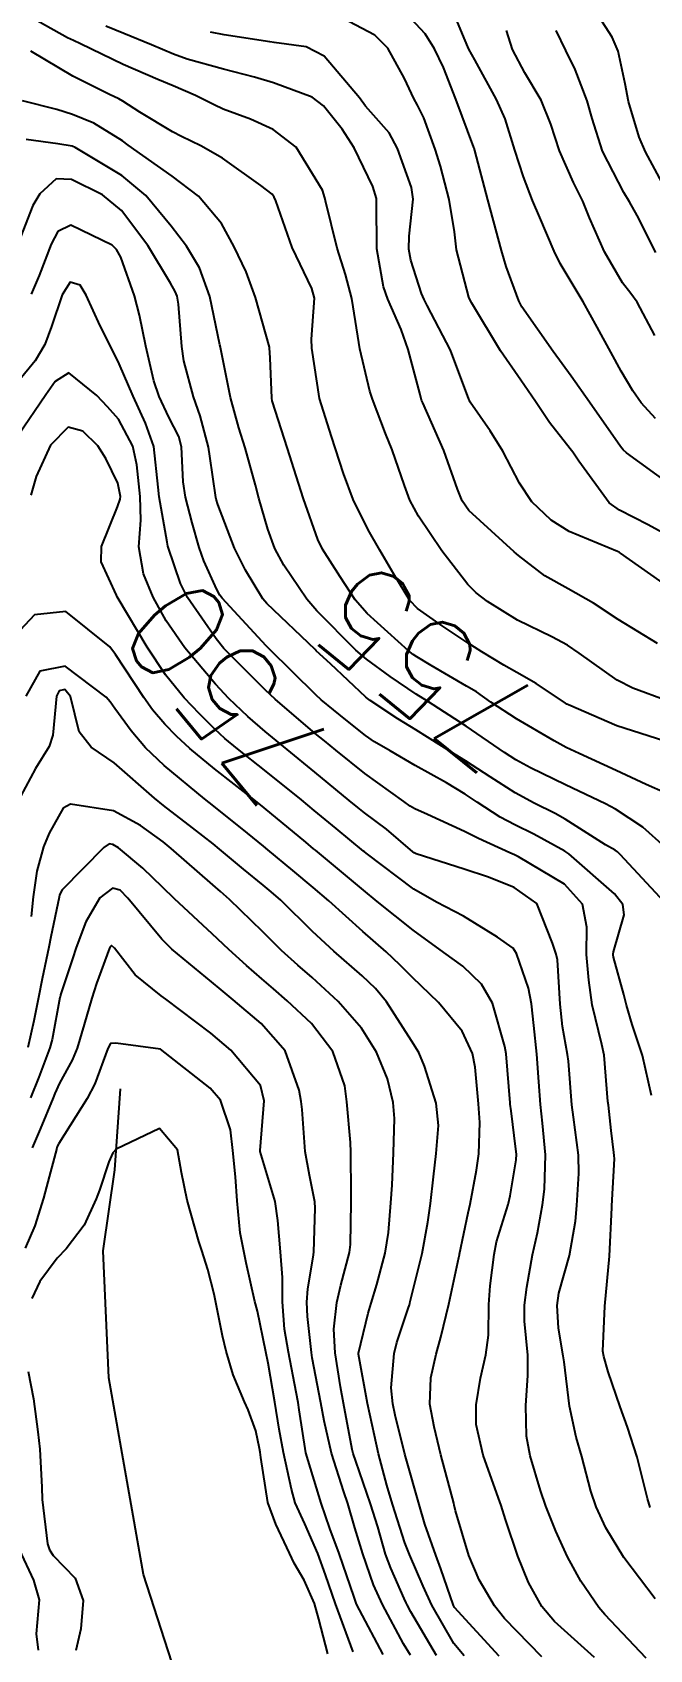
# Model space of a CAD drawing. Header units: metres. Extents: x 318500 to 325275, y 7408834 to 7428799.
# Drawn here: x 323153.6 to 323178.2, y 7421461.1 to 7421525.5 of the extents above; entities that cross this region are included whole.
import ezdxf
from ezdxf.enums import TextEntityAlignment as Align

# ---------------------------------------------------------------- set-up
doc = ezdxf.new("R2010")
doc.units = ezdxf.units.M
doc.header["$MEASUREMENT"] = 0
for name, color, linetype in [('Cotas', 45, 'Continuous'), ('Curvas de Nivel 1m', 11, 'Continuous'), ('Curvas de Nivel 5m', 15, 'Continuous'), ('Hidrografia', 140, 'Continuous'), ('Vias Primárias', 230, 'Continuous')]:
    doc.layers.add(name, color=color, linetype=linetype)
doc.styles.add('Style-STANDARD', font='STANDARD.shx')

msp = doc.modelspace()

# ---------------------------------------------------------------- linework, layer by layer
at = {"layer": 'Curvas de Nivel 1m', "flags": 128}
for points, elevation in [([(323178.981, 7421507.507), (323177.245, 7421508.776), (323177.118, 7421508.895), (323177.002, 7421509.029), (323175.771, 7421510.792), (323175.036, 7421511.835), (323174.327, 7421512.811), (323173.076, 7421514.592), (323172.952, 7421514.832), (323172.457, 7421516.203), (323172.27, 7421516.842), (323171.951, 7421518.014), (323171.726, 7421518.851), (323171.204, 7421520.815), (323171.191, 7421520.86), (323171.184, 7421520.883), (323171.161, 7421520.939), (323170.45, 7421522.867), (323169.949, 7421524.122), (323169.596, 7421524.876), (323169.219, 7421525.469), (323167.897, 7421526.9)], 762), ([(323178.399, 7421510.138), (323177.827, 7421510.768), (323177.494, 7421511.24), (323177.039, 7421512.026), (323176.62, 7421512.784), (323176.072, 7421513.783), (323175.514, 7421514.796), (323175.087, 7421515.524), (323174.606, 7421516.318), (323174.359, 7421516.811), (323173.793, 7421518.147), (323173.501, 7421518.824), (323173.144, 7421519.773), (323172.802, 7421520.835), (323172.41, 7421522.079), (323172.073, 7421522.847), (323171.204, 7421524.428), (323170.968, 7421524.862), (323170.78, 7421525.301), (323170.122, 7421526.871)], 763), ([(323178.871, 7421498.888), (323177.504, 7421499.398), (323176.879, 7421499.715), (323175.36, 7421500.795), (323174.895, 7421501.115), (323174.271, 7421501.437), (323172.909, 7421502.103), (323171.704, 7421502.848), (323171.261, 7421503.192), (323170.927, 7421503.534), (323169.888, 7421504.871), (323168.961, 7421506.257), (323168.616, 7421506.885), (323168.399, 7421507.468), (323167.906, 7421508.896), (323167.647, 7421509.541), (323167.123, 7421510.908), (323167.025, 7421511.234), (323166.623, 7421512.916), (323166.547, 7421513.428), (323166.304, 7421514.922), (323166.046, 7421515.882), (323165.717, 7421516.931), (323165.249, 7421518.818), (323165.224, 7421518.939), (323165.134, 7421519.238), (323164.084, 7421520.951), (323163.167, 7421521.663), (323162.271, 7421522.073), (323161.175, 7421522.472), (323160.816, 7421522.635), (323160.07, 7421523.007), (323159.186, 7421523.391), (323158.573, 7421523.642), (323157.198, 7421524.245), (323155.487, 7421525.066), (323155.212, 7421525.201), (323154.978, 7421525.309), (323153.228, 7421526.296)], 758), ([(323179.044, 7421518.839), (323177.999, 7421520.767), (323177.745, 7421521.351), (323177.324, 7421522.778), (323177.19, 7421523.47), (323176.913, 7421524.783), (323176.673, 7421525.331), (323175.73, 7421526.795)], 766), ([(323178.479, 7421501.174), (323176.91, 7421502.128), (323175.925, 7421502.79), (323174.928, 7421503.358), (323173.992, 7421503.871), (323172.939, 7421504.681), (323172.861, 7421504.753), (323172.768, 7421504.833), (323170.964, 7421506.48), (323170.695, 7421506.863), (323170.514, 7421507.328), (323169.964, 7421508.87), (323169.132, 7421510.766), (323169.085, 7421510.879), (323169.023, 7421511.101), (323168.548, 7421512.888), (323168.272, 7421513.682), (323167.743, 7421514.9), (323167.568, 7421515.386), (323167.294, 7421516.907), (323167.291, 7421518.744), (323167.28, 7421518.908), (323167.137, 7421519.381), (323166.403, 7421520.921), (323165.913, 7421521.674), (323165.177, 7421522.606), (323164.726, 7421522.945), (323163.188, 7421523.514), (323162.425, 7421523.738), (323161.196, 7421524.055), (323159.749, 7421524.464), (323159.205, 7421524.662), (323158.326, 7421525.029), (323157.217, 7421525.482), (323156.498, 7421525.773)], 759), ([(323178.957, 7421505.442), (323178.111, 7421505.912), (323176.967, 7421506.49), (323176.55, 7421506.784), (323175.351, 7421508.44), (323175.106, 7421508.799), (323175.001, 7421508.933), (323174.183, 7421509.983), (323173.625, 7421510.821), (323173.033, 7421511.67), (323172.232, 7421512.842), (323171.078, 7421514.74), (323171.012, 7421514.861), (323170.964, 7421514.978), (323170.473, 7421516.866), (323170.395, 7421517.583), (323170.186, 7421518.869), (323169.83, 7421520.193), (323169.617, 7421520.875), (323169.172, 7421522.115), (323168.921, 7421522.627), (323168.775, 7421522.886), (323168.397, 7421523.687), (323167.742, 7421524.902), (323167.218, 7421525.42), (323166.187, 7421525.964)], 761), ([(323178.375, 7421513.445), (323177.668, 7421514.771), (323177.424, 7421515.116), (323177.088, 7421515.554), (323176.366, 7421516.787), (323175.773, 7421518.14), (323175.504, 7421518.796), (323175.141, 7421519.542), (323174.579, 7421520.809), (323174.232, 7421521.875), (323173.848, 7421522.82), (323173.196, 7421523.917), (323172.706, 7421524.838), (323172.463, 7421525.6)], 764), ([(323178.848, 7421497.261), (323178.112, 7421497.5), (323176.857, 7421497.899), (323174.929, 7421498.74), (323174.869, 7421498.767), (323174.817, 7421498.801), (323173.646, 7421499.587), (323172.882, 7421500.021), (323172.365, 7421500.318), (323171.477, 7421500.851), (323170.895, 7421501.214), (323169.898, 7421501.877), (323168.915, 7421502.574), (323168.61, 7421502.885), (323167.975, 7421503.939), (323167.416, 7421504.903), (323166.952, 7421505.704), (323166.352, 7421506.919), (323165.965, 7421507.945), (323165.657, 7421508.93), (323165.499, 7421509.426), (323165.02, 7421510.94), (323164.713, 7421512.943), (323164.695, 7421513.304), (323164.811, 7421514.943), (323164.707, 7421515.32), (323163.923, 7421516.952), (323163.273, 7421518.813), (323163.215, 7421518.959), (323163.132, 7421519.076), (323162.673, 7421519.431), (323161.153, 7421520.509), (323160.284, 7421521.003), (323159.523, 7421521.374), (323159.165, 7421521.564), (323157.855, 7421522.351), (323157.177, 7421522.788), (323157.017, 7421522.881), (323156.645, 7421523.048), (323155.191, 7421523.776), (323153.521, 7421524.78)], 757), ([(323178.817, 7421495.21), (323178.026, 7421495.558), (323176.83, 7421496.124), (323175.362, 7421496.795), (323174.844, 7421497.038), (323174.358, 7421497.297), (323172.86, 7421498.174), (323171.842, 7421498.845), (323171.266, 7421499.246), (323170.876, 7421499.482), (323169.463, 7421500.295), (323168.888, 7421500.647), (323168.745, 7421500.74), (323168.557, 7421500.885), (323166.912, 7421502.369), (323166.434, 7421502.917), (323165.84, 7421503.838), (323165.139, 7421504.937), (323164.946, 7421505.32), (323164.376, 7421506.946), (323164.079, 7421507.854), (323163.736, 7421508.953), (323163.133, 7421510.845), (323163.111, 7421510.959), (323163.044, 7421512.56), (323163.026, 7421512.96), (323163.023, 7421512.988), (323162.472, 7421514.969), (323162.1, 7421515.985), (323161.618, 7421516.982), (323161.114, 7421517.906), (323160.2, 7421519.004), (323159.142, 7421519.803), (323157.39, 7421521.038), (323157.162, 7421521.202), (323156.019, 7421521.908), (323155.172, 7421522.253), (323154.548, 7421522.454), (323153.177, 7421522.792)], 756), ([(323178.762, 7421490.867), (323176.995, 7421492.777), (323176.889, 7421492.876), (323176.792, 7421492.942), (323176.415, 7421493.162), (323174.804, 7421494.176), (323174.402, 7421494.402), (323173.568, 7421494.819), (323172.816, 7421495.23), (323171.809, 7421495.861), (323170.835, 7421496.497), (323170.254, 7421496.866), (323168.853, 7421497.735), (323168.139, 7421498.171), (323167.036, 7421498.907), (323166.933, 7421498.981), (323166.862, 7421499.036), (323165.448, 7421500.365), (323164.889, 7421500.891), (323164.836, 7421500.941), (323162.917, 7421502.769), (323162.758, 7421502.962), (323162.063, 7421504.105), (323161.63, 7421504.98), (323160.966, 7421506.71), (323160.901, 7421506.923), (323160.886, 7421506.991), (323160.645, 7421508.645), (323160.594, 7421508.996), (323160.261, 7421510.25), (323159.993, 7421511.005), (323159.613, 7421512.44), (323159.534, 7421513.013), (323159.393, 7421514.697), (323159.34, 7421515.016), (323159.269, 7421515.205), (323159.085, 7421515.531), (323158.18, 7421517.029), (323157.121, 7421518.426), (323156.376, 7421519.051), (323155.139, 7421519.662), (323154.53, 7421519.689), (323153.867, 7421519.089), (323153.593, 7421518.623), (323153.104, 7421517.371)], 754), ([(323178.245, 7421483.167), (323177.878, 7421484.762), (323177.47, 7421485.997), (323177.24, 7421486.772), (323177.136, 7421487.196), (323176.729, 7421488.682), (323176.71, 7421488.78), (323176.71, 7421488.8), (323176.732, 7421488.892), (323177.16, 7421490.368), (323177.096, 7421490.775), (323176.766, 7421491.207), (323174.947, 7421492.798), (323174.791, 7421492.908), (323173.56, 7421493.581), (323172.801, 7421493.953), (323172.218, 7421494.253), (323171.293, 7421494.853), (323170.815, 7421495.172), (323170.069, 7421495.62), (323168.831, 7421496.313), (323167.835, 7421496.895), (323167.204, 7421497.263), (323166.846, 7421497.509), (323166.066, 7421498.135), (323165.085, 7421498.937), (323164.863, 7421499.138), (323163.015, 7421500.959), (323162.892, 7421501.087), (323161.133, 7421502.987), (323161.042, 7421503.109), (323160.923, 7421503.335), (323160.405, 7421504.468), (323160.215, 7421505.001), (323159.938, 7421505.988), (323159.673, 7421507.009), (323159.588, 7421507.62), (323159.512, 7421509.012), (323159.411, 7421509.421), (323159.012, 7421510.202), (323158.621, 7421511.024), (323158.414, 7421511.642), (323158.091, 7421513.03), (323157.841, 7421514.26), (323157.651, 7421515.034), (323157.095, 7421516.565), (323156.928, 7421516.872), (323156.75, 7421517.045), (323155.112, 7421517.849), (323154.591, 7421517.595), (323154.327, 7421517.082), (323153.84, 7421515.841), (323153.53, 7421515.093)], 753), ([(323178.193, 7421466.752), (323178.089, 7421467.11), (323177.67, 7421468.758), (323177.289, 7421469.955), (323176.993, 7421470.765), (323176.511, 7421472.166), (323176.338, 7421472.773), (323176.309, 7421472.987), (323176.385, 7421474.772), (323176.57, 7421476.77), (323176.658, 7421478.711), (323176.663, 7421478.769), (323176.765, 7421480.641), (323176.761, 7421480.778), (323176.747, 7421480.895), (323176.64, 7421481.778), (323176.523, 7421482.781), (323176.509, 7421482.925), (323176.351, 7421484.783), (323176.268, 7421485.202), (323175.883, 7421486.788), (323175.747, 7421487.763), (323175.659, 7421488.791), (323175.661, 7421489.876), (323175.497, 7421490.793), (323174.772, 7421491.595), (323172.939, 7421492.677), (323172.789, 7421492.752), (323172.6, 7421492.833), (323171.351, 7421493.407), (323170.798, 7421493.686), (323169.317, 7421494.363), (323168.807, 7421494.588), (323168.628, 7421494.702), (323168.375, 7421494.887), (323166.826, 7421496.004), (323165.66, 7421496.928), (323165.209, 7421497.3), (323164.847, 7421497.598), (323163.252, 7421498.956), (323162.865, 7421499.319), (323161.205, 7421500.985), (323160.896, 7421501.358), (323159.758, 7421503.007), (323159.48, 7421503.566), (323158.991, 7421505.019), (323158.978, 7421505.057), (323158.943, 7421505.221), (323158.633, 7421507.023), (323158.594, 7421507.405), (323158.409, 7421509.026), (323158.079, 7421509.96), (323157.592, 7421511.034), (323157.039, 7421512.325), (323156.676, 7421513.046), (323156.274, 7421513.84), (323155.723, 7421515.06), (323155.48, 7421515.46), (323155.085, 7421515.58), (323154.758, 7421515.075), (323154.338, 7421513.804), (323154.067, 7421513.085), (323153.689, 7421512.441), (323153.028, 7421511.636)], 752), ([(323178.394, 7421463.121), (323177.134, 7421464.763), (323176.428, 7421465.94), (323176.038, 7421466.776), (323175.825, 7421467.404), (323175.467, 7421468.785), (323175.247, 7421469.557), (323174.973, 7421470.793), (323174.761, 7421472.552), (323174.726, 7421472.797), (323174.536, 7421473.897), (323174.479, 7421474.801), (323174.555, 7421475.3), (323174.972, 7421476.794), (323175.215, 7421478.166), (323175.27, 7421478.79), (323175.347, 7421480.061), (323175.331, 7421480.793), (323175.138, 7421482.302), (323175.075, 7421482.796), (323174.931, 7421484.542), (323174.899, 7421484.798), (323174.697, 7421485.923), (323174.597, 7421486.802), (323174.497, 7421488.572), (323174.445, 7421488.804), (323174.299, 7421489.244), (323173.671, 7421490.816), (323172.769, 7421491.454), (323171.751, 7421491.87), (323170.78, 7421492.193), (323168.864, 7421492.804), (323168.789, 7421492.839), (323168.732, 7421492.881), (323167.678, 7421493.776), (323166.805, 7421494.433), (323166.536, 7421494.644), (323166.198, 7421494.919), (323164.827, 7421496.054), (323163.732, 7421496.951), (323162.847, 7421497.677), (323162.156, 7421498.274), (323161.409, 7421498.982), (323160.868, 7421499.552), (323159.655, 7421501.009), (323158.906, 7421502.085), (323158.391, 7421503.025), (323157.999, 7421503.96), (323157.814, 7421505.031), (323157.897, 7421506.089), (323157.87, 7421507.031), (323157.732, 7421508.29), (323157.581, 7421509.034), (323157.011, 7421510.115), (323156.574, 7421510.605), (323156.15, 7421511.053), (323155.033, 7421511.965), (323154.488, 7421511.619), (323154.109, 7421511.084), (323153.004, 7421509.469)], 751), ([(323175.974, 7421460.776), (323174.381, 7421462.207), (323173.875, 7421462.808), (323173.345, 7421463.762), (323172.911, 7421464.822), (323172.432, 7421466.273), (323172.255, 7421466.832), (323172.146, 7421467.131), (323171.531, 7421468.839), (323171.258, 7421470.066), (323171.252, 7421470.842), (323171.434, 7421471.913), (323171.647, 7421472.839), (323171.746, 7421473.624), (323171.761, 7421474.838), (323171.815, 7421475.58), (323171.969, 7421476.836), (323172.072, 7421477.34), (323172.537, 7421478.831), (323172.55, 7421478.881), (323172.605, 7421479.174), (323172.848, 7421480.605), (323172.862, 7421480.827), (323172.843, 7421481.037), (323172.647, 7421482.555), (323172.613, 7421482.83), (323172.608, 7421482.873), (323172.448, 7421484.832), (323172.401, 7421485.118), (323171.907, 7421486.842), (323171.474, 7421487.605), (323170.725, 7421488.32), (323169.973, 7421488.868), (323168.743, 7421489.751), (323167.307, 7421490.902), (323166.767, 7421491.354), (323164.852, 7421492.939), (323164.815, 7421492.974), (323164.781, 7421492.998), (323164.467, 7421493.261), (323162.805, 7421494.635), (323162.393, 7421494.966), (323160.828, 7421496.187), (323159.843, 7421497), (323159.321, 7421497.482), (323158.849, 7421497.964), (323158.364, 7421498.533), (323158.017, 7421499.028), (323156.886, 7421500.745), (323156.665, 7421501.043), (323154.911, 7421502.45), (323153.665, 7421502.326), (323152.896, 7421501.494)], 749), ([(323173.876, 7421460.807), (323172.383, 7421462.332), (323171.982, 7421462.834), (323171.374, 7421463.867), (323170.959, 7421464.845), (323170.437, 7421466.619), (323170.381, 7421466.851), (323170.364, 7421466.928), (323169.85, 7421468.859), (323169.582, 7421469.965), (323169.416, 7421470.866), (323169.451, 7421471.92), (323169.659, 7421472.863), (323169.847, 7421473.543), (323170.167, 7421474.856), (323170.569, 7421476.712), (323170.595, 7421476.825), (323170.596, 7421476.85), (323170.943, 7421478.499), (323171.016, 7421478.846), (323171.275, 7421480.188), (323171.364, 7421480.843), (323171.397, 7421482.088), (323171.344, 7421482.843), (323171.216, 7421484.301), (323171.111, 7421484.846), (323170.693, 7421485.733), (323169.759, 7421486.87), (323168.72, 7421487.87), (323168.215, 7421488.378), (323167.665, 7421488.896), (323166.742, 7421489.708), (323165.387, 7421490.924), (323164.765, 7421491.455), (323163.955, 7421492.131), (323162.951, 7421492.958), (323162.782, 7421493.097), (323162.143, 7421493.617), (323160.806, 7421494.697), (323160.433, 7421494.994), (323158.83, 7421496.315), (323158.084, 7421497.021), (323157.511, 7421497.698), (323156.855, 7421498.583), (323156.671, 7421498.855), (323156.52, 7421499.045), (323154.878, 7421500.276), (323153.874, 7421500.081), (323153.32, 7421499.085)], 748), ([(323172.176, 7421460.832), (323170.389, 7421462.772), (323170.348, 7421462.851), (323169.854, 7421464.307), (323169.647, 7421464.861), (323169.21, 7421466.086), (323168.985, 7421466.872), (323168.467, 7421468.694), (323168.418, 7421468.881), (323168.035, 7421470.436), (323167.935, 7421470.888), (323167.873, 7421471.516), (323167.989, 7421472.888), (323168.09, 7421473.323), (323168.547, 7421474.686), (323168.598, 7421474.83), (323168.612, 7421474.879), (323168.631, 7421474.959), (323169.099, 7421476.872), (323169.33, 7421478.128), (323169.433, 7421478.868), (323169.558, 7421479.923), (323169.668, 7421480.864), (323169.757, 7421481.98), (323169.663, 7421482.865), (323169.204, 7421484.34), (323168.971, 7421484.876), (323168.687, 7421485.352), (323167.682, 7421486.895), (323167.248, 7421487.435), (323166.72, 7421487.934), (323165.588, 7421488.921), (323164.742, 7421489.708), (323163.475, 7421490.949), (323163.095, 7421491.288), (323162.766, 7421491.553), (323161.982, 7421492.182), (323161.035, 7421492.986), (323160.783, 7421493.198), (323159.961, 7421493.83), (323158.806, 7421494.718), (323158.448, 7421495.015), (323156.831, 7421496.419), (323155.919, 7421497.054), (323155.44, 7421497.655), (323155.099, 7421499.066), (323154.864, 7421499.341), (323154.639, 7421499.296), (323154.543, 7421499.073), (323154.394, 7421497.525), (323154.241, 7421497.076), (323153.706, 7421496.202), (323153.109, 7421495.087)], 747), ([(323170.776, 7421460.846), (323170.367, 7421461.336), (323169.495, 7421462.863), (323169.148, 7421463.619), (323168.598, 7421464.877), (323168.417, 7421465.351), (323167.923, 7421466.888), (323167.697, 7421467.645), (323167.372, 7421468.896), (323167.204, 7421469.626), (323166.932, 7421470.903), (323166.563, 7421472.865), (323166.566, 7421472.909), (323166.95, 7421474.498), (323167.068, 7421474.902), (323167.298, 7421475.639), (323167.631, 7421476.894), (323167.758, 7421477.716), (323167.862, 7421478.891), (323167.908, 7421479.593), (323167.963, 7421480.89), (323168.004, 7421482.25), (323167.949, 7421482.891), (323167.718, 7421483.84), (323167.283, 7421484.901), (323166.694, 7421485.857), (323165.758, 7421486.92), (323164.719, 7421487.87), (323164.151, 7421488.365), (323163.506, 7421488.948), (323162.741, 7421489.701), (323161.435, 7421490.98), (323161.074, 7421491.296), (323160.766, 7421491.558), (323159.106, 7421493.007), (323158.784, 7421493.27), (323157.884, 7421493.933), (323156.802, 7421494.508), (323155.095, 7421494.776), (323154.803, 7421494.621), (323154.246, 7421493.617), (323154.019, 7421493.078), (323153.747, 7421492.104), (323153.614, 7421491.081), (323153.526, 7421490.305)], 746), ([(323168.639, 7421460.876), (323168.367, 7421461.322), (323167.524, 7421462.893), (323167.167, 7421463.668), (323166.739, 7421464.905), (323166.426, 7421465.951), (323166.144, 7421466.913), (323165.986, 7421467.376), (323165.489, 7421468.92), (323165.198, 7421470.208), (323165.068, 7421470.924), (323164.726, 7421472.719), (323164.692, 7421472.928), (323164.541, 7421474.358), (323164.515, 7421474.931), (323164.555, 7421475.473), (323164.764, 7421476.732), (323164.786, 7421476.928), (323164.842, 7421478.682), (323164.825, 7421478.928), (323164.616, 7421479.989), (323164.445, 7421480.933), (323164.322, 7421482.61), (323164.286, 7421482.935), (323164.206, 7421483.388), (323163.641, 7421484.946), (323162.696, 7421486.042), (323161.578, 7421486.977), (323161.104, 7421487.374), (323160.717, 7421487.699), (323159.131, 7421489.006), (323158.736, 7421489.399), (323157.379, 7421491.031), (323157.08, 7421491.352), (323156.764, 7421491.435), (323156.262, 7421491.047), (323155.707, 7421490.094), (323155.324, 7421489.061), (323155.176, 7421488.611), (323154.702, 7421487.174), (323154.677, 7421487.093), (323154.675, 7421487.07), (323154.361, 7421485.396), (323154.271, 7421485.074), (323153.837, 7421483.904), (323153.5, 7421483.082)], 744), ([(323167.546, 7421460.892), (323166.611, 7421462.682), (323166.494, 7421462.908), (323166.461, 7421462.979), (323166.393, 7421463.178), (323165.795, 7421464.916), (323165.422, 7421465.923), (323165.08, 7421466.924), (323164.47, 7421468.93), (323164.204, 7421470.651), (323164.159, 7421470.935), (323164.084, 7421471.349), (323163.782, 7421472.941), (323163.622, 7421473.855), (323163.545, 7421474.945), (323163.538, 7421475.923), (323163.464, 7421476.947), (323163.353, 7421478.184), (323163.244, 7421478.95), (323162.657, 7421480.932), (323162.649, 7421480.96), (323162.65, 7421480.98), (323162.812, 7421482.958), (323162.659, 7421483.565), (323161.478, 7421484.978), (323160.69, 7421485.658), (323158.888, 7421487.008), (323158.711, 7421487.134), (323157.669, 7421487.98), (323156.849, 7421489.038), (323156.732, 7421489.146), (323156.673, 7421489.099), (323156.649, 7421489.041), (323156.128, 7421487.629), (323155.939, 7421487.051), (323155.637, 7421486.004), (323155.361, 7421485.06), (323155.159, 7421484.576), (323154.659, 7421483.659), (323154.472, 7421483.252), (323154.4, 7421483.073), (323153.885, 7421481.831), (323153.562, 7421481.081)], 743), ([(323166.361, 7421461.003), (323165.653, 7421462.917), (323165.256, 7421464.067), (323164.948, 7421464.925), (323164.428, 7421466.101), (323164.052, 7421466.936), (323163.896, 7421467.491), (323163.585, 7421468.943), (323163.414, 7421469.88), (323163.242, 7421470.949), (323162.965, 7421472.501), (323162.881, 7421472.955), (323162.544, 7421474.576), (323162.462, 7421474.875), (323162.44, 7421474.962), (323162.096, 7421476.498), (323161.995, 7421476.969), (323161.856, 7421477.696), (323161.739, 7421478.973), (323161.663, 7421479.925), (323161.556, 7421480.976), (323161.464, 7421481.804), (323161.065, 7421482.984), (323160.657, 7421483.462), (323158.68, 7421485.01), (323156.907, 7421485.26), (323156.682, 7421485.239), (323156.578, 7421485.042), (323156.069, 7421483.638), (323155.765, 7421483.053), (323154.632, 7421481.261), (323154.569, 7421481.132), (323154.546, 7421481.071), (323154.144, 7421479.537), (323154.016, 7421479.076), (323153.68, 7421477.983), (323153.289, 7421477.083)], 742), ([(323165.351, 7421460.92), (323164.994, 7421462.31), (323164.81, 7421462.926), (323164.399, 7421463.862), (323164.001, 7421464.531), (323163.814, 7421464.939), (323163.281, 7421466.093), (323162.957, 7421466.952), (323162.679, 7421468.744), (323162.649, 7421468.957), (323162.62, 7421469.106), (323162.478, 7421469.809), (323162.171, 7421470.649), (323162.023, 7421470.967), (323161.575, 7421472.043), (323161.3, 7421472.978), (323161.148, 7421473.6), (323160.871, 7421474.985), (323160.819, 7421475.253), (323160.562, 7421476.237), (323160.321, 7421476.992), (323160.213, 7421477.356), (323159.741, 7421478.999), (323159.522, 7421480.095), (323159.357, 7421481.003), (323158.638, 7421481.851), (323156.914, 7421481.036), (323156.781, 7421480.884), (323156.622, 7421480.525), (323156.25, 7421479.4), (323156.12, 7421479.047), (323155.639, 7421477.999), (323154.923, 7421477.065), (323154.566, 7421476.683), (323153.874, 7421475.76), (323153.554, 7421475.08)], 741), ([(323153.412, 7421472.176), (323153.624, 7421471.079), (323153.791, 7421469.763), (323153.868, 7421469.076), (323153.954, 7421467.568), (323153.971, 7421467.075), (323154.181, 7421465.305), (323154.252, 7421465.072), (323154.408, 7421464.846), (323155.285, 7421463.943), (323155.6, 7421463.052), (323155.501, 7421461.925), (323155.309, 7421461.056)], 741), ([(323153.055, 7421465.084), (323153.617, 7421463.859), (323153.845, 7421463.075), (323153.721, 7421461.725), (323153.802, 7421461.076)], 742)]:
    msp.add_lwpolyline(points, dxfattribs=dict(at, elevation=elevation))
at = {"layer": 'Curvas de Nivel 5m', "flags": 128}
for points, elevation in [([(323178.93, 7421503.428), (323177.003, 7421504.779), (323176.972, 7421504.801), (323176.95, 7421504.812), (323176.892, 7421504.839), (323174.958, 7421505.646), (323174.244, 7421506.096), (323173.481, 7421506.822), (323172.981, 7421507.565), (323172.316, 7421508.84), (323171.815, 7421509.655), (323171.019, 7421510.792), (323170.986, 7421510.86), (323170.966, 7421510.916), (323170.233, 7421512.868), (323169.308, 7421514.646), (323169.18, 7421514.879), (323169.082, 7421515.12), (323168.658, 7421516.449), (323168.574, 7421516.888), (323168.59, 7421517.406), (323168.747, 7421518.886), (323168.677, 7421519.347), (323168.123, 7421520.896), (323167.79, 7421521.525), (323167.173, 7421522.225), (323166.848, 7421522.586), (323166.603, 7421522.919), (323165.204, 7421524.573), (323164.48, 7421524.947), (323163.212, 7421525.12), (323163.03, 7421525.146), (323161.217, 7421525.433), (323160.679, 7421525.537)], 760), ([(323178.41, 7421516.76), (323177.67, 7421518.224), (323177.365, 7421518.776), (323177.136, 7421519.153), (323176.292, 7421520.789), (323175.876, 7421522.09), (323175.685, 7421522.795), (323175.199, 7421524.042), (323174.832, 7421524.806), (323174.438, 7421525.595)], 765), ([(323178.793, 7421493.064), (323177.891, 7421493.854), (323176.808, 7421494.579), (323176.413, 7421494.784), (323174.821, 7421495.55), (323173.422, 7421496.23), (323172.836, 7421496.544), (323172.384, 7421496.837), (323170.855, 7421497.89), (323169.316, 7421498.876), (323168.873, 7421499.16), (323167.837, 7421499.858), (323166.885, 7421500.549), (323166.465, 7421500.916), (323164.913, 7421502.478), (323164.508, 7421502.944), (323163.593, 7421504.294), (323163.235, 7421504.957), (323162.952, 7421505.73), (323162.597, 7421506.966), (323162.46, 7421507.486), (323162.048, 7421508.974), (323161.803, 7421509.773), (323161.466, 7421510.983), (323161.072, 7421512.967), (323161.068, 7421512.99), (323161.051, 7421513.075), (323160.645, 7421514.997), (323160.24, 7421516.151), (323159.712, 7421517.011), (323159.112, 7421517.807), (323158.09, 7421519.03), (323157.142, 7421519.828), (323155.287, 7421520.939), (323155.159, 7421520.987), (323154.59, 7421521.079), (323153.323, 7421521.259)], 755), ([(323178.025, 7421460.753), (323176.386, 7421462.485), (323176.141, 7421462.774), (323175.43, 7421463.814), (323174.893, 7421464.793), (323174.425, 7421465.818), (323174.035, 7421466.806), (323173.821, 7421467.438), (323173.408, 7421468.816), (323173.26, 7421469.601), (323173.236, 7421470.819), (323173.315, 7421472.01), (323173.314, 7421472.818), (323173.188, 7421474.172), (323173.182, 7421474.821), (323173.269, 7421475.531), (323173.505, 7421476.816), (323173.696, 7421477.7), (323173.904, 7421478.81), (323173.983, 7421479.436), (323174.02, 7421480.809), (323173.903, 7421482.071), (323173.821, 7421482.812), (323173.76, 7421483.718), (323173.679, 7421484.815), (323173.553, 7421485.961), (323173.456, 7421486.819), (323173.347, 7421487.451), (323172.866, 7421488.828), (323172.733, 7421489.037), (323172.103, 7421489.476), (323170.752, 7421490.308), (323169.682, 7421490.871), (323168.768, 7421491.395), (323166.878, 7421492.82), (323166.79, 7421492.894), (323166.768, 7421492.91), (323165.675, 7421493.809), (323164.804, 7421494.529), (323164.296, 7421494.945), (323162.827, 7421496.126), (323161.743, 7421496.976), (323161.248, 7421497.387), (323160.848, 7421497.763), (323160.229, 7421498.371), (323159.617, 7421499.009), (323158.874, 7421499.931), (323158.145, 7421501.027), (323156.992, 7421502.966), (323156.951, 7421503.04), (323156.921, 7421503.105), (323156.322, 7421504.437), (323156.325, 7421505.049), (323156.964, 7421506.624), (323157.078, 7421506.929), (323157.081, 7421507.039), (323156.978, 7421507.569), (323156.497, 7421508.552), (323156.18, 7421509.052), (323155.584, 7421509.639), (323155.007, 7421509.794), (323154.301, 7421509.08), (323153.724, 7421507.832), (323153.518, 7421507.092)], 750), ([(323169.679, 7421460.86), (323168.657, 7421462.604), (323168.507, 7421462.878), (323168.471, 7421462.959), (323168.392, 7421463.127), (323167.851, 7421464.335), (323167.65, 7421464.891), (323167.338, 7421465.985), (323167.052, 7421466.901), (323166.465, 7421468.596), (323166.358, 7421468.911), (323166.323, 7421469.06), (323165.967, 7421470.915), (323165.85, 7421471.567), (323165.635, 7421472.919), (323165.589, 7421473.865), (323165.71, 7421474.918), (323165.864, 7421475.61), (323166.204, 7421476.914), (323166.25, 7421477.238), (323166.281, 7421478.913), (323166.279, 7421479.239), (323166.27, 7421480.914), (323166.253, 7421481.295), (323166.108, 7421482.915), (323166.021, 7421483.555), (323165.54, 7421484.921), (323164.697, 7421486.039), (323163.729, 7421486.945), (323163.183, 7421487.422), (323162.719, 7421487.818), (323162.101, 7421488.347), (323161.402, 7421488.98), (323160.739, 7421489.611), (323159.244, 7421491.005), (323158.765, 7421491.473), (323157.98, 7421492.229), (323157.013, 7421493.037), (323156.782, 7421493.174), (323156.635, 7421493.19), (323156.426, 7421493.045), (323154.763, 7421491.359), (323154.663, 7421491.169), (323154.64, 7421491.071), (323154.315, 7421489.495), (323154.233, 7421489.075), (323153.969, 7421487.82), (323153.815, 7421487.079), (323153.632, 7421486.14), (323153.389, 7421485.083)], 745)]:
    msp.add_lwpolyline(points, dxfattribs=dict(at, elevation=elevation))
at = {"layer": 'Hidrografia'}
msp.add_lwpolyline([(323160.545, 7421456.243), (323158.008, 7421464.079), (323156.625, 7421471.915), (323156.394, 7421476.986), (323156.855, 7421480.213), (323157.086, 7421483.439)], dxfattribs=at)
at = {"layer": 'Vias Primárias'}
for points in [[(323715.644, 7420145.548, 0), (323709.04, 7420132.939)], [(323831.088, 7420001.787, 0), (323833.844, 7420008.443, 0.220888)]]:
    msp.add_lwpolyline(points, format="xyb", dxfattribs=at)

# ---------------------------------------------------------------- texts
at = {"layer": 'Cotas', "style": 'Style-STANDARD'}
for s, rotation, p in [('755', 141.01415, (323169.265, 7421500.229, 755)), ('750', 129.73488, (323161.358, 7421499.249, 750))]:
    msp.add_text(s, height=4, rotation=rotation, dxfattribs=at).set_placement(p, align=Align.MIDDLE_CENTER)

doc.saveas('drawing.dxf')
